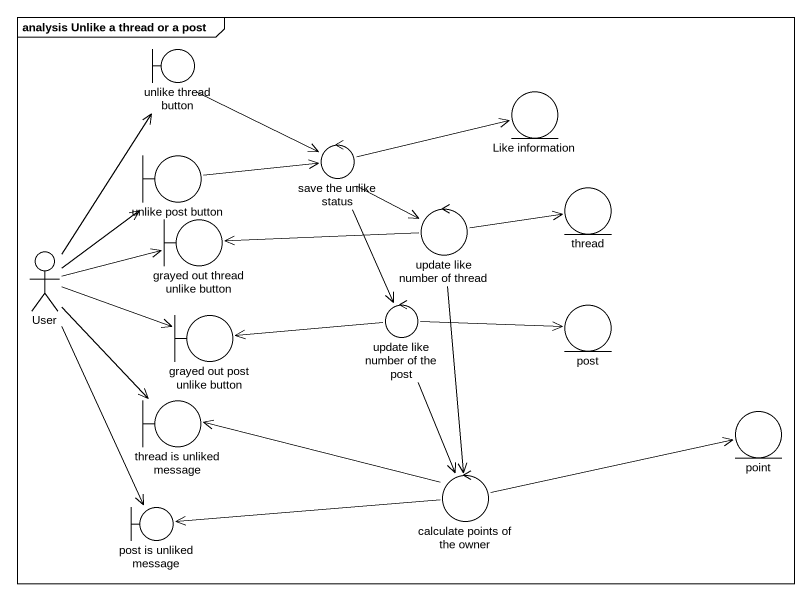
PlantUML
@startuml
mainframe analysis Unlike a thread or a post
boundary "unlike thread button" as unlike_thread_button
entity "Like information" as Like_information
control "save the unlike status" as save_the_unlike_status
boundary "unlike post button" as unlike_post_button
entity thread
boundary "grayed out thread unlike button" as grayed_out_thread_unlike
control "update like number of thread" as update_like_number_of_thread
actor User
boundary "grayed out post unlike button" as grayed_out_post_unlike
control "update like number of the post" as update_like_number_of_the
entity post
boundary "thread is unliked message" as thread_is_unliked_message
entity point
control "calculate points of the owner" as calculate_points_of_the
boundary "post is unliked message" as post_is_unliked_message
unlike_thread_button --> save_the_unlike_status
save_the_unlike_status -right-> Like_information
save_the_unlike_status --> update_like_number_of_thread
save_the_unlike_status --> update_like_number_of_the
unlike_post_button -right-> save_the_unlike_status
update_like_number_of_thread -right-> thread
update_like_number_of_thread -left-> grayed_out_thread_unlike
update_like_number_of_thread --> calculate_points_of_the
User -up-> unlike_thread_button
User -up-> unlike_post_button
User -right-> grayed_out_thread_unlike
User -right-> grayed_out_post_unlike
User --> thread_is_unliked_message
User --> post_is_unliked_message
update_like_number_of_the -left-> grayed_out_post_unlike
update_like_number_of_the -right-> post
update_like_number_of_the --> calculate_points_of_the
calculate_points_of_the -left-> thread_is_unliked_message
calculate_points_of_the -right-> point
calculate_points_of_the -left-> post_is_unliked_message
@enduml
